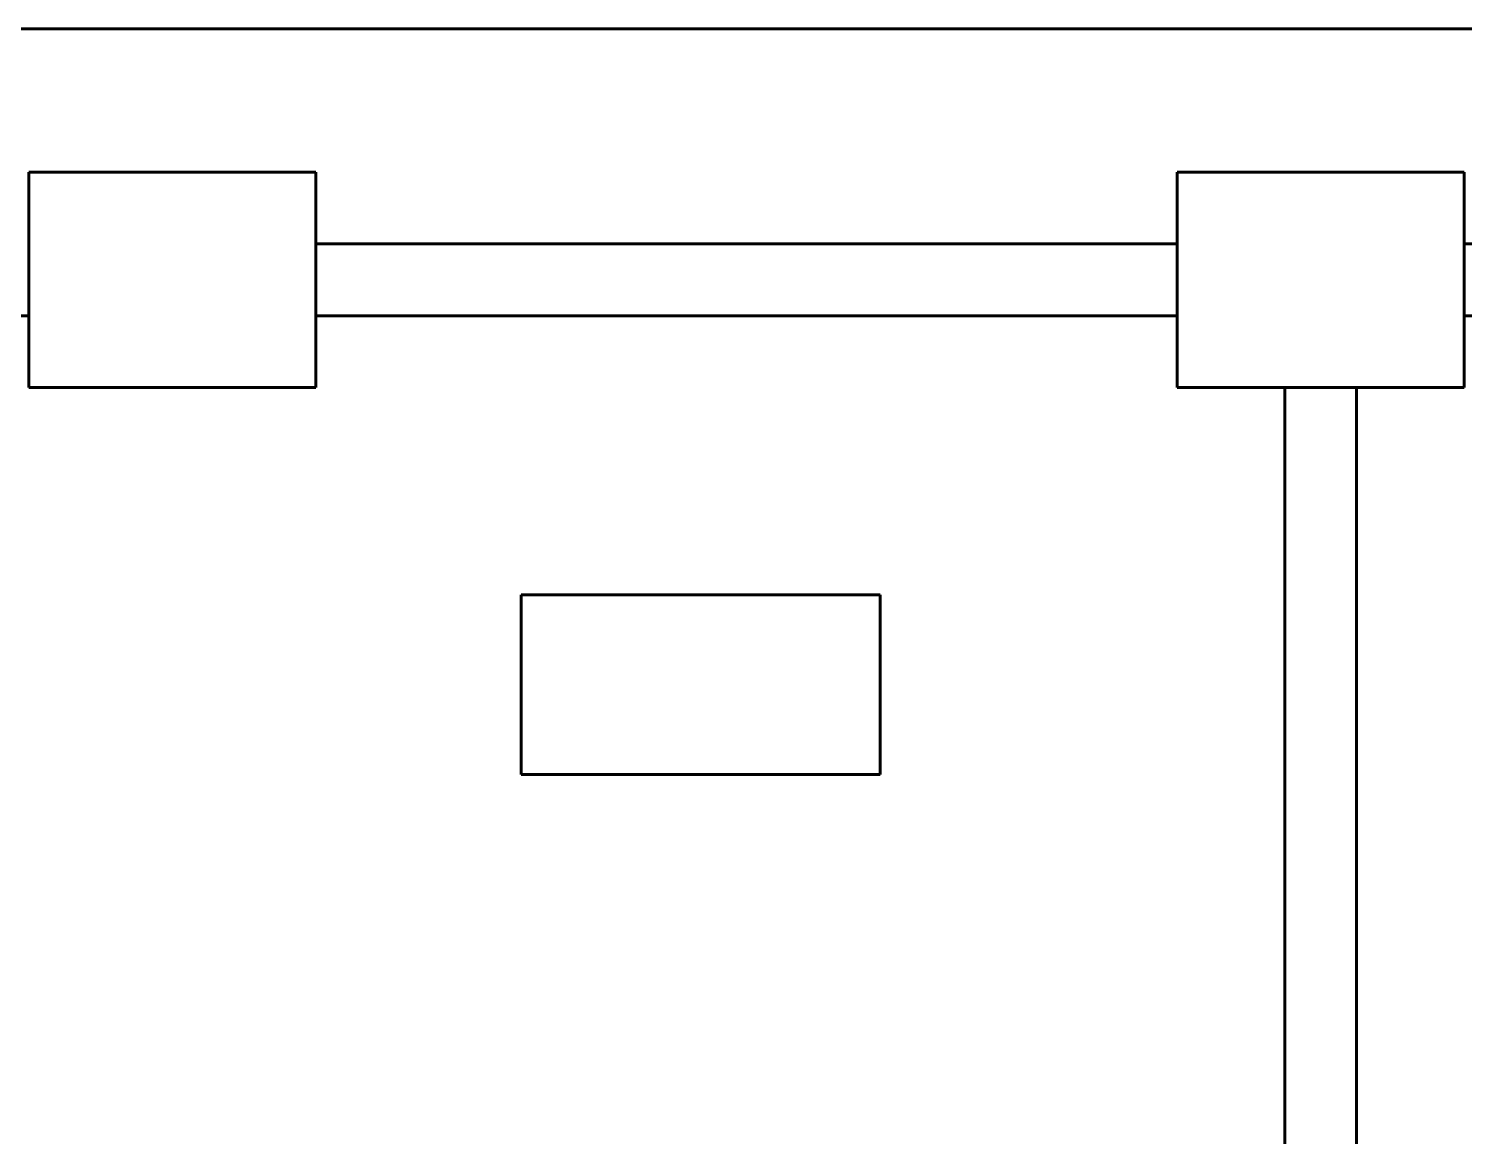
# Model space of a CAD drawing. Extents: x 0 to 297, y 0 to 292.
# Drawn here: x 122.64 to 132.64, y 106.8 to 114.52 of the extents above; entities that cross this region are included whole.
import ezdxf

# ---------------------------------------------------------------- set-up
doc = ezdxf.new("R2010")
doc.units = 0
doc.header["$MEASUREMENT"] = 0
doc.linetypes.add('K5LT_BASIC', pattern=[0])
doc.layers.add('Системный слой', color=7, linetype='Continuous')

# ---------------------------------------------------------------- blocks, each defined once
blk = doc.blocks.new('*U')
at = {"layer": 'Системный слой', "linetype": 'K5LT_BASIC', "lineweight": 60}
for p, q in [((124.642, 113.519), (122.642, 113.519)), ((122.642, 113.519), (122.642, 112.019)), ((124.642, 112.019), (124.642, 113.519)), ((132.642, 113.519), (130.642, 113.519)), ((130.642, 113.519), (130.642, 112.019)), ((132.642, 113.519), (130.642, 113.519)), ((130.642, 113.519), (130.642, 112.019)), ((132.642, 112.019), (132.642, 113.519)), ((132.642, 112.019), (132.642, 113.519)), ((122.642, 112.019), (124.642, 112.019)), ((130.642, 112.019), (132.642, 112.019)), ((130.642, 112.019), (132.642, 112.019)), ((128.573, 110.573), (126.073, 110.573)), ((126.073, 110.573), (126.073, 109.323)), ((128.573, 109.323), (128.573, 110.573)), ((126.073, 109.323), (128.573, 109.323))]:
    blk.add_line(p, q, dxfattribs=at)

msp = doc.modelspace()

# ---------------------------------------------------------------- linework, layer by layer
at = {"layer": 'Системный слой', "linetype": 'K5LT_BASIC', "lineweight": 60}
for p, q in [((196.642, 114.519), (114.642, 114.519)), ((122.642, 113.519), (122.642, 112.019)), ((124.642, 113.519), (122.642, 113.519)), ((122.642, 112.019), (122.642, 113.519)), ((122.642, 113.519), (122.642, 112.019)), ((122.642, 113.519), (124.642, 113.519)), ((124.642, 113.519), (124.642, 112.019)), ((124.642, 113.519), (124.642, 112.019)), ((124.642, 113.519), (124.642, 112.019)), ((130.642, 113.519), (130.642, 112.019)), ((132.642, 113.519), (130.642, 113.519)), ((130.642, 112.019), (130.642, 113.519)), ((130.642, 113.519), (130.642, 112.019)), ((130.642, 113.519), (132.642, 113.519)), ((130.642, 113.519), (130.642, 112.019)), ((132.642, 113.519), (130.642, 113.519)), ((130.642, 112.019), (130.642, 113.519)), ((130.642, 113.519), (130.642, 112.019)), ((130.642, 113.519), (132.642, 113.519)), ((132.642, 113.519), (132.642, 112.019)), ((132.642, 113.519), (132.642, 112.019)), ((132.642, 113.519), (132.642, 112.019)), ((132.642, 113.519), (132.642, 112.019)), ((132.642, 113.519), (132.642, 112.019)), ((132.642, 113.519), (132.642, 112.019)), ((130.641, 113.019), (124.642, 113.019)), ((138.641, 113.019), (132.642, 113.019)), ((122.642, 112.519), (116.642, 112.519)), ((130.642, 112.519), (124.642, 112.519)), ((138.642, 112.519), (132.642, 112.519)), ((122.642, 112.019), (124.642, 112.019)), ((122.642, 112.019), (124.642, 112.019)), ((124.642, 112.019), (122.642, 112.019)), ((122.642, 112.019), (124.642, 112.019)), ((123.892, 112.019), (123.142, 112.019)), ((123.892, 112.019), (123.142, 112.019)), ((124.142, 112.019), (124.642, 112.019)), ((130.642, 112.019), (132.642, 112.019)), ((130.642, 112.019), (132.642, 112.019)), ((132.642, 112.019), (130.642, 112.019)), ((130.642, 112.019), (132.642, 112.019)), ((130.642, 112.019), (132.642, 112.019)), ((130.642, 112.019), (132.642, 112.019)), ((132.642, 112.019), (130.642, 112.019)), ((130.642, 112.019), (132.642, 112.019)), ((131.892, 112.019), (131.142, 112.019)), ((131.892, 112.019), (131.142, 112.019)), ((131.892, 112.019), (131.142, 112.019)), ((131.892, 112.019), (131.142, 112.019)), ((131.391, 112.019), (131.391, 106.578)), ((131.391, 112.019), (131.391, 100.519)), ((131.892, 112.019), (131.892, 100.519)), ((132.142, 112.019), (132.642, 112.019)), ((132.142, 112.019), (132.642, 112.019))]:
    msp.add_line(p, q, dxfattribs=at)

# ---------------------------------------------------------------- block references
at = {"layer": 'Системный слой'}
msp.add_blockref('*U', (0, 0), dxfattribs=at)
msp.add_blockref('*U', (0, 0), dxfattribs=at)
msp.add_blockref('*U', (0, 0), dxfattribs=at)
msp.add_blockref('*U', (0, 0), dxfattribs=at)
msp.add_blockref('*U', (0, 0), dxfattribs=at)
msp.add_blockref('*U', (0, 0), dxfattribs=at)
msp.add_blockref('*U', (0, 0), dxfattribs=at)
msp.add_blockref('*U', (0, 0), dxfattribs=at)
msp.add_blockref('*U', (0, 0), dxfattribs=at)
msp.add_blockref('*U', (0, 0), dxfattribs=at)
msp.add_blockref('*U', (0, 0), dxfattribs=at)
msp.add_blockref('*U', (0, 0), dxfattribs=at)
msp.add_blockref('*U', (0, 0), dxfattribs=at)
msp.add_blockref('*U', (0, 0), dxfattribs=at)
msp.add_blockref('*U', (0, 0), dxfattribs=at)
msp.add_blockref('*U', (0, 0), dxfattribs=at)
msp.add_blockref('*U', (0, 0), dxfattribs=at)
msp.add_blockref('*U', (0, 0), dxfattribs=at)
msp.add_blockref('*U', (0, 0), dxfattribs=at)
msp.add_blockref('*U', (0, 0), dxfattribs=at)
msp.add_blockref('*U', (0, 0), dxfattribs=at)
msp.add_blockref('*U', (0, 0), dxfattribs=at)
msp.add_blockref('*U', (0, 0), dxfattribs=at)
msp.add_blockref('*U', (0, 0), dxfattribs=at)
msp.add_blockref('*U', (0, 0), dxfattribs=at)
msp.add_blockref('*U', (0, 0), dxfattribs=at)
msp.add_blockref('*U', (0, 0), dxfattribs=at)
msp.add_blockref('*U', (0, 0), dxfattribs=at)
msp.add_blockref('*U', (0, 0), dxfattribs=at)
msp.add_blockref('*U', (0, 0), dxfattribs=at)
msp.add_blockref('*U', (0, 0), dxfattribs=at)
msp.add_blockref('*U', (0, 0), dxfattribs=at)
msp.add_blockref('*U', (0, 0), dxfattribs=at)
msp.add_blockref('*U', (0, 0), dxfattribs=at)
msp.add_blockref('*U', (0, 0), dxfattribs=at)
msp.add_blockref('*U', (0, 0), dxfattribs=at)
msp.add_blockref('*U', (0, 0), dxfattribs=at)
msp.add_blockref('*U', (0, 0), dxfattribs=at)
msp.add_blockref('*U', (0, 0), dxfattribs=at)
msp.add_blockref('*U', (0, 0), dxfattribs=at)
msp.add_blockref('*U', (0, 0), dxfattribs=at)
msp.add_blockref('*U', (0, 0), dxfattribs=at)
msp.add_blockref('*U', (0, 0), dxfattribs=at)
msp.add_blockref('*U', (0, 0), dxfattribs=at)
msp.add_blockref('*U', (0, 0), dxfattribs=at)
msp.add_blockref('*U', (0, 0), dxfattribs=at)
msp.add_blockref('*U', (0, 0), dxfattribs=at)
msp.add_blockref('*U', (0, 0), dxfattribs=at)
msp.add_blockref('*U', (0, 0), dxfattribs=at)
msp.add_blockref('*U', (0, 0), dxfattribs=at)
msp.add_blockref('*U', (0, 0), dxfattribs=at)
msp.add_blockref('*U', (0, 0), dxfattribs=at)
msp.add_blockref('*U', (0, 0), dxfattribs=at)
msp.add_blockref('*U', (0, 0), dxfattribs=at)
msp.add_blockref('*U', (0, 0), dxfattribs=at)
msp.add_blockref('*U', (0, 0), dxfattribs=at)
msp.add_blockref('*U', (0, 0), dxfattribs=at)
msp.add_blockref('*U', (0, 0), dxfattribs=at)
msp.add_blockref('*U', (0, 0), dxfattribs=at)
msp.add_blockref('*U', (0, 0), dxfattribs=at)
msp.add_blockref('*U', (0, 0), dxfattribs=at)
msp.add_blockref('*U', (0, 0), dxfattribs=at)
msp.add_blockref('*U', (0, 0), dxfattribs=at)
msp.add_blockref('*U', (0, 0), dxfattribs=at)
msp.add_blockref('*U', (0, 0), dxfattribs=at)
msp.add_blockref('*U', (0, 0), dxfattribs=at)
msp.add_blockref('*U', (0, 0), dxfattribs=at)
msp.add_blockref('*U', (0, 0), dxfattribs=at)
msp.add_blockref('*U', (0, 0), dxfattribs=at)
msp.add_blockref('*U', (0, 0), dxfattribs=at)
msp.add_blockref('*U', (0, 0), dxfattribs=at)
msp.add_blockref('*U', (0, 0), dxfattribs=at)
msp.add_blockref('*U', (0, 0), dxfattribs=at)
msp.add_blockref('*U', (0, 0), dxfattribs=at)
msp.add_blockref('*U', (0, 0), dxfattribs=at)
msp.add_blockref('*U', (0, 0), dxfattribs=at)
msp.add_blockref('*U', (0, 0), dxfattribs=at)
msp.add_blockref('*U', (0, 0), dxfattribs=at)
msp.add_blockref('*U', (0, 0), dxfattribs=at)
msp.add_blockref('*U', (0, 0), dxfattribs=at)
msp.add_blockref('*U', (0, 0), dxfattribs=at)
msp.add_blockref('*U', (0, 0), dxfattribs=at)
msp.add_blockref('*U', (0, 0), dxfattribs=at)
msp.add_blockref('*U', (0, 0), dxfattribs=at)
msp.add_blockref('*U', (0, 0), dxfattribs=at)
msp.add_blockref('*U', (0, 0), dxfattribs=at)
msp.add_blockref('*U', (0, 0), dxfattribs=at)
msp.add_blockref('*U', (0, 0), dxfattribs=at)
msp.add_blockref('*U', (0, 0), dxfattribs=at)
msp.add_blockref('*U', (0, 0), dxfattribs=at)
msp.add_blockref('*U', (0, 0), dxfattribs=at)
msp.add_blockref('*U', (0, 0), dxfattribs=at)
msp.add_blockref('*U', (0, 0), dxfattribs=at)
msp.add_blockref('*U', (0, 0), dxfattribs=at)
msp.add_blockref('*U', (0, 0), dxfattribs=at)
msp.add_blockref('*U', (0, 0), dxfattribs=at)
msp.add_blockref('*U', (0, 0), dxfattribs=at)
msp.add_blockref('*U', (0, 0), dxfattribs=at)
msp.add_blockref('*U', (0, 0), dxfattribs=at)
msp.add_blockref('*U', (0, 0), dxfattribs=at)
msp.add_blockref('*U', (0, 0), dxfattribs=at)
msp.add_blockref('*U', (0, 0), dxfattribs=at)
msp.add_blockref('*U', (0, 0), dxfattribs=at)
msp.add_blockref('*U', (0, 0), dxfattribs=at)
msp.add_blockref('*U', (0, 0), dxfattribs=at)
msp.add_blockref('*U', (0, 0), dxfattribs=at)
msp.add_blockref('*U', (0, 0), dxfattribs=at)
msp.add_blockref('*U', (0, 0), dxfattribs=at)
msp.add_blockref('*U', (0, 0), dxfattribs=at)
msp.add_blockref('*U', (0, 0), dxfattribs=at)
msp.add_blockref('*U', (0, 0), dxfattribs=at)
msp.add_blockref('*U', (0, 0), dxfattribs=at)
msp.add_blockref('*U', (0, 0), dxfattribs=at)
msp.add_blockref('*U', (0, 0), dxfattribs=at)
msp.add_blockref('*U', (0, 0), dxfattribs=at)
msp.add_blockref('*U', (0, 0), dxfattribs=at)
msp.add_blockref('*U', (0, 0), dxfattribs=at)
msp.add_blockref('*U', (0, 0), dxfattribs=at)
msp.add_blockref('*U', (0, 0), dxfattribs=at)
msp.add_blockref('*U', (0, 0), dxfattribs=at)
msp.add_blockref('*U', (0, 0), dxfattribs=at)
msp.add_blockref('*U', (0, 0), dxfattribs=at)
msp.add_blockref('*U', (0, 0), dxfattribs=at)
msp.add_blockref('*U', (0, 0), dxfattribs=at)
msp.add_blockref('*U', (0, 0), dxfattribs=at)
msp.add_blockref('*U', (0, 0), dxfattribs=at)
msp.add_blockref('*U', (0, 0), dxfattribs=at)
msp.add_blockref('*U', (0, 0), dxfattribs=at)
msp.add_blockref('*U', (0, 0), dxfattribs=at)
msp.add_blockref('*U', (0, 0), dxfattribs=at)
msp.add_blockref('*U', (0, 0), dxfattribs=at)
msp.add_blockref('*U', (0, 0), dxfattribs=at)
msp.add_blockref('*U', (0, 0), dxfattribs=at)
msp.add_blockref('*U', (0, 0), dxfattribs=at)
msp.add_blockref('*U', (0, 0), dxfattribs=at)
msp.add_blockref('*U', (0, 0), dxfattribs=at)
msp.add_blockref('*U', (0, 0), dxfattribs=at)
msp.add_blockref('*U', (0, 0), dxfattribs=at)
msp.add_blockref('*U', (0, 0), dxfattribs=at)
msp.add_blockref('*U', (0, 0), dxfattribs=at)
msp.add_blockref('*U', (0, 0), dxfattribs=at)
msp.add_blockref('*U', (0, 0), dxfattribs=at)
msp.add_blockref('*U', (0, 0), dxfattribs=at)
msp.add_blockref('*U', (0, 0), dxfattribs=at)
msp.add_blockref('*U', (0, 0), dxfattribs=at)
msp.add_blockref('*U', (0, 0), dxfattribs=at)
msp.add_blockref('*U', (0, 0), dxfattribs=at)
msp.add_blockref('*U', (0, 0), dxfattribs=at)
msp.add_blockref('*U', (0, 0), dxfattribs=at)
msp.add_blockref('*U', (0, 0), dxfattribs=at)
msp.add_blockref('*U', (0, 0), dxfattribs=at)
msp.add_blockref('*U', (0, 0), dxfattribs=at)
msp.add_blockref('*U', (0, 0), dxfattribs=at)
msp.add_blockref('*U', (0, 0), dxfattribs=at)
msp.add_blockref('*U', (0, 0), dxfattribs=at)
msp.add_blockref('*U', (0, 0), dxfattribs=at)
msp.add_blockref('*U', (0, 0), dxfattribs=at)
msp.add_blockref('*U', (0, 0), dxfattribs=at)
msp.add_blockref('*U', (0, 0), dxfattribs=at)
msp.add_blockref('*U', (0, 0), dxfattribs=at)
msp.add_blockref('*U', (0, 0), dxfattribs=at)
msp.add_blockref('*U', (0, 0), dxfattribs=at)
msp.add_blockref('*U', (0, 0), dxfattribs=at)
msp.add_blockref('*U', (0, 0), dxfattribs=at)
msp.add_blockref('*U', (0, 0), dxfattribs=at)
msp.add_blockref('*U', (0, 0), dxfattribs=at)
msp.add_blockref('*U', (0, 0), dxfattribs=at)
msp.add_blockref('*U', (0, 0), dxfattribs=at)
msp.add_blockref('*U', (0, 0), dxfattribs=at)
msp.add_blockref('*U', (0, 0), dxfattribs=at)
msp.add_blockref('*U', (0, 0), dxfattribs=at)
msp.add_blockref('*U', (0, 0), dxfattribs=at)
msp.add_blockref('*U', (0, 0), dxfattribs=at)
msp.add_blockref('*U', (0, 0), dxfattribs=at)
msp.add_blockref('*U', (0, 0), dxfattribs=at)
msp.add_blockref('*U', (0, 0), dxfattribs=at)
msp.add_blockref('*U', (0, 0), dxfattribs=at)
msp.add_blockref('*U', (0, 0), dxfattribs=at)
msp.add_blockref('*U', (0, 0), dxfattribs=at)
msp.add_blockref('*U', (0, 0), dxfattribs=at)
msp.add_blockref('*U', (0, 0), dxfattribs=at)
msp.add_blockref('*U', (0, 0), dxfattribs=at)
msp.add_blockref('*U', (0, 0), dxfattribs=at)
msp.add_blockref('*U', (0, 0), dxfattribs=at)
msp.add_blockref('*U', (0, 0), dxfattribs=at)
msp.add_blockref('*U', (0, 0), dxfattribs=at)
msp.add_blockref('*U', (0, 0), dxfattribs=at)
msp.add_blockref('*U', (0, 0), dxfattribs=at)
msp.add_blockref('*U', (0, 0), dxfattribs=at)
msp.add_blockref('*U', (0, 0), dxfattribs=at)
msp.add_blockref('*U', (0, 0), dxfattribs=at)
msp.add_blockref('*U', (0, 0), dxfattribs=at)
msp.add_blockref('*U', (0, 0), dxfattribs=at)
msp.add_blockref('*U', (0, 0), dxfattribs=at)
msp.add_blockref('*U', (0, 0), dxfattribs=at)
msp.add_blockref('*U', (0, 0), dxfattribs=at)
msp.add_blockref('*U', (0, 0), dxfattribs=at)
msp.add_blockref('*U', (0, 0), dxfattribs=at)
msp.add_blockref('*U', (0, 0), dxfattribs=at)
msp.add_blockref('*U', (0, 0), dxfattribs=at)
msp.add_blockref('*U', (0, 0), dxfattribs=at)
msp.add_blockref('*U', (0, 0), dxfattribs=at)
msp.add_blockref('*U', (0, 0), dxfattribs=at)
msp.add_blockref('*U', (0, 0), dxfattribs=at)
msp.add_blockref('*U', (0, 0), dxfattribs=at)
msp.add_blockref('*U', (0, 0), dxfattribs=at)
msp.add_blockref('*U', (0, 0), dxfattribs=at)
msp.add_blockref('*U', (0, 0), dxfattribs=at)
msp.add_blockref('*U', (0, 0), dxfattribs=at)
msp.add_blockref('*U', (0, 0), dxfattribs=at)
msp.add_blockref('*U', (0, 0), dxfattribs=at)
msp.add_blockref('*U', (0, 0), dxfattribs=at)
msp.add_blockref('*U', (0, 0), dxfattribs=at)
msp.add_blockref('*U', (0, 0), dxfattribs=at)
msp.add_blockref('*U', (0, 0), dxfattribs=at)
msp.add_blockref('*U', (0, 0), dxfattribs=at)
msp.add_blockref('*U', (0, 0), dxfattribs=at)
msp.add_blockref('*U', (0, 0), dxfattribs=at)
msp.add_blockref('*U', (0, 0), dxfattribs=at)
msp.add_blockref('*U', (0, 0), dxfattribs=at)
msp.add_blockref('*U', (0, 0), dxfattribs=at)
msp.add_blockref('*U', (0, 0), dxfattribs=at)
msp.add_blockref('*U', (0, 0), dxfattribs=at)
msp.add_blockref('*U', (0, 0), dxfattribs=at)
msp.add_blockref('*U', (0, 0), dxfattribs=at)
msp.add_blockref('*U', (0, 0), dxfattribs=at)
msp.add_blockref('*U', (0, 0), dxfattribs=at)
msp.add_blockref('*U', (0, 0), dxfattribs=at)
msp.add_blockref('*U', (0, 0), dxfattribs=at)
msp.add_blockref('*U', (0, 0), dxfattribs=at)
msp.add_blockref('*U', (0, 0), dxfattribs=at)
msp.add_blockref('*U', (0, 0), dxfattribs=at)
msp.add_blockref('*U', (0, 0), dxfattribs=at)
msp.add_blockref('*U', (0, 0), dxfattribs=at)
msp.add_blockref('*U', (0, 0), dxfattribs=at)
msp.add_blockref('*U', (0, 0), dxfattribs=at)
msp.add_blockref('*U', (0, 0), dxfattribs=at)
msp.add_blockref('*U', (0, 0), dxfattribs=at)
msp.add_blockref('*U', (0, 0), dxfattribs=at)
msp.add_blockref('*U', (0, 0), dxfattribs=at)
msp.add_blockref('*U', (0, 0), dxfattribs=at)
msp.add_blockref('*U', (0, 0), dxfattribs=at)
msp.add_blockref('*U', (0, 0), dxfattribs=at)
msp.add_blockref('*U', (0, 0), dxfattribs=at)
msp.add_blockref('*U', (0, 0), dxfattribs=at)
msp.add_blockref('*U', (0, 0), dxfattribs=at)
msp.add_blockref('*U', (0, 0), dxfattribs=at)
msp.add_blockref('*U', (0, 0), dxfattribs=at)
msp.add_blockref('*U', (0, 0), dxfattribs=at)
msp.add_blockref('*U', (0, 0), dxfattribs=at)
msp.add_blockref('*U', (0, 0), dxfattribs=at)
msp.add_blockref('*U', (0, 0), dxfattribs=at)
msp.add_blockref('*U', (0, 0), dxfattribs=at)
msp.add_blockref('*U', (0, 0), dxfattribs=at)
msp.add_blockref('*U', (0, 0), dxfattribs=at)
msp.add_blockref('*U', (0, 0), dxfattribs=at)
msp.add_blockref('*U', (0, 0), dxfattribs=at)
msp.add_blockref('*U', (0, 0), dxfattribs=at)
msp.add_blockref('*U', (0, 0), dxfattribs=at)
msp.add_blockref('*U', (0, 0), dxfattribs=at)
msp.add_blockref('*U', (0, 0), dxfattribs=at)
msp.add_blockref('*U', (0, 0), dxfattribs=at)
msp.add_blockref('*U', (0, 0), dxfattribs=at)
msp.add_blockref('*U', (0, 0), dxfattribs=at)
msp.add_blockref('*U', (0, 0), dxfattribs=at)
msp.add_blockref('*U', (0, 0), dxfattribs=at)
msp.add_blockref('*U', (0, 0), dxfattribs=at)
msp.add_blockref('*U', (0, 0), dxfattribs=at)
msp.add_blockref('*U', (0, 0), dxfattribs=at)
msp.add_blockref('*U', (0, 0), dxfattribs=at)
msp.add_blockref('*U', (0, 0), dxfattribs=at)
msp.add_blockref('*U', (0, 0), dxfattribs=at)
msp.add_blockref('*U', (0, 0), dxfattribs=at)
msp.add_blockref('*U', (0, 0), dxfattribs=at)
msp.add_blockref('*U', (0, 0), dxfattribs=at)
msp.add_blockref('*U', (0, 0), dxfattribs=at)
msp.add_blockref('*U', (0, 0), dxfattribs=at)
msp.add_blockref('*U', (0, 0), dxfattribs=at)
msp.add_blockref('*U', (0, 0), dxfattribs=at)
msp.add_blockref('*U', (0, 0), dxfattribs=at)
msp.add_blockref('*U', (0, 0), dxfattribs=at)
msp.add_blockref('*U', (0, 0), dxfattribs=at)
msp.add_blockref('*U', (0, 0), dxfattribs=at)
msp.add_blockref('*U', (0, 0), dxfattribs=at)
msp.add_blockref('*U', (0, 0), dxfattribs=at)
msp.add_blockref('*U', (0, 0), dxfattribs=at)
msp.add_blockref('*U', (0, 0), dxfattribs=at)
msp.add_blockref('*U', (0, 0), dxfattribs=at)
msp.add_blockref('*U', (0, 0), dxfattribs=at)
msp.add_blockref('*U', (0, 0), dxfattribs=at)
msp.add_blockref('*U', (0, 0), dxfattribs=at)
msp.add_blockref('*U', (0, 0), dxfattribs=at)
msp.add_blockref('*U', (0, 0), dxfattribs=at)
msp.add_blockref('*U', (0, 0), dxfattribs=at)
msp.add_blockref('*U', (0, 0), dxfattribs=at)
msp.add_blockref('*U', (0, 0), dxfattribs=at)
msp.add_blockref('*U', (0, 0), dxfattribs=at)
msp.add_blockref('*U', (0, 0), dxfattribs=at)
msp.add_blockref('*U', (0, 0), dxfattribs=at)
msp.add_blockref('*U', (0, 0), dxfattribs=at)
msp.add_blockref('*U', (0, 0), dxfattribs=at)
msp.add_blockref('*U', (0, 0), dxfattribs=at)
msp.add_blockref('*U', (0, 0), dxfattribs=at)
msp.add_blockref('*U', (0, 0), dxfattribs=at)
msp.add_blockref('*U', (0, 0), dxfattribs=at)
msp.add_blockref('*U', (0, 0), dxfattribs=at)
msp.add_blockref('*U', (0, 0), dxfattribs=at)
msp.add_blockref('*U', (0, 0), dxfattribs=at)
msp.add_blockref('*U', (0, 0), dxfattribs=at)
msp.add_blockref('*U', (0, 0), dxfattribs=at)
msp.add_blockref('*U', (0, 0), dxfattribs=at)
msp.add_blockref('*U', (0, 0), dxfattribs=at)
msp.add_blockref('*U', (0, 0), dxfattribs=at)
msp.add_blockref('*U', (0, 0), dxfattribs=at)
msp.add_blockref('*U', (0, 0), dxfattribs=at)
msp.add_blockref('*U', (0, 0), dxfattribs=at)
msp.add_blockref('*U', (0, 0), dxfattribs=at)
msp.add_blockref('*U', (0, 0), dxfattribs=at)
msp.add_blockref('*U', (0, 0), dxfattribs=at)
msp.add_blockref('*U', (0, 0), dxfattribs=at)
msp.add_blockref('*U', (0, 0), dxfattribs=at)
msp.add_blockref('*U', (0, 0), dxfattribs=at)
msp.add_blockref('*U', (0, 0), dxfattribs=at)
msp.add_blockref('*U', (0, 0), dxfattribs=at)
msp.add_blockref('*U', (0, 0), dxfattribs=at)
msp.add_blockref('*U', (0, 0), dxfattribs=at)
msp.add_blockref('*U', (0, 0), dxfattribs=at)
msp.add_blockref('*U', (0, 0), dxfattribs=at)
msp.add_blockref('*U', (0, 0), dxfattribs=at)
msp.add_blockref('*U', (0, 0), dxfattribs=at)
msp.add_blockref('*U', (0, 0), dxfattribs=at)
msp.add_blockref('*U', (0, 0), dxfattribs=at)
msp.add_blockref('*U', (0, 0), dxfattribs=at)
msp.add_blockref('*U', (0, 0), dxfattribs=at)
msp.add_blockref('*U', (0, 0), dxfattribs=at)
msp.add_blockref('*U', (0, 0), dxfattribs=at)
msp.add_blockref('*U', (0, 0), dxfattribs=at)
msp.add_blockref('*U', (0, 0), dxfattribs=at)
msp.add_blockref('*U', (0, 0), dxfattribs=at)
msp.add_blockref('*U', (0, 0), dxfattribs=at)
msp.add_blockref('*U', (0, 0), dxfattribs=at)
msp.add_blockref('*U', (0, 0), dxfattribs=at)
msp.add_blockref('*U', (0, 0), dxfattribs=at)
msp.add_blockref('*U', (0, 0), dxfattribs=at)
msp.add_blockref('*U', (0, 0), dxfattribs=at)
msp.add_blockref('*U', (0, 0), dxfattribs=at)
msp.add_blockref('*U', (0, 0), dxfattribs=at)
msp.add_blockref('*U', (0, 0), dxfattribs=at)
msp.add_blockref('*U', (0, 0), dxfattribs=at)
msp.add_blockref('*U', (0, 0), dxfattribs=at)
msp.add_blockref('*U', (0, 0), dxfattribs=at)
msp.add_blockref('*U', (0, 0), dxfattribs=at)
msp.add_blockref('*U', (0, 0), dxfattribs=at)
msp.add_blockref('*U', (0, 0), dxfattribs=at)
msp.add_blockref('*U', (0, 0), dxfattribs=at)
msp.add_blockref('*U', (0, 0), dxfattribs=at)
msp.add_blockref('*U', (0, 0), dxfattribs=at)
msp.add_blockref('*U', (0, 0), dxfattribs=at)
msp.add_blockref('*U', (0, 0), dxfattribs=at)
msp.add_blockref('*U', (0, 0), dxfattribs=at)
msp.add_blockref('*U', (0, 0), dxfattribs=at)
msp.add_blockref('*U', (0, 0), dxfattribs=at)
msp.add_blockref('*U', (0, 0), dxfattribs=at)
msp.add_blockref('*U', (0, 0), dxfattribs=at)

doc.saveas('drawing.dxf')
